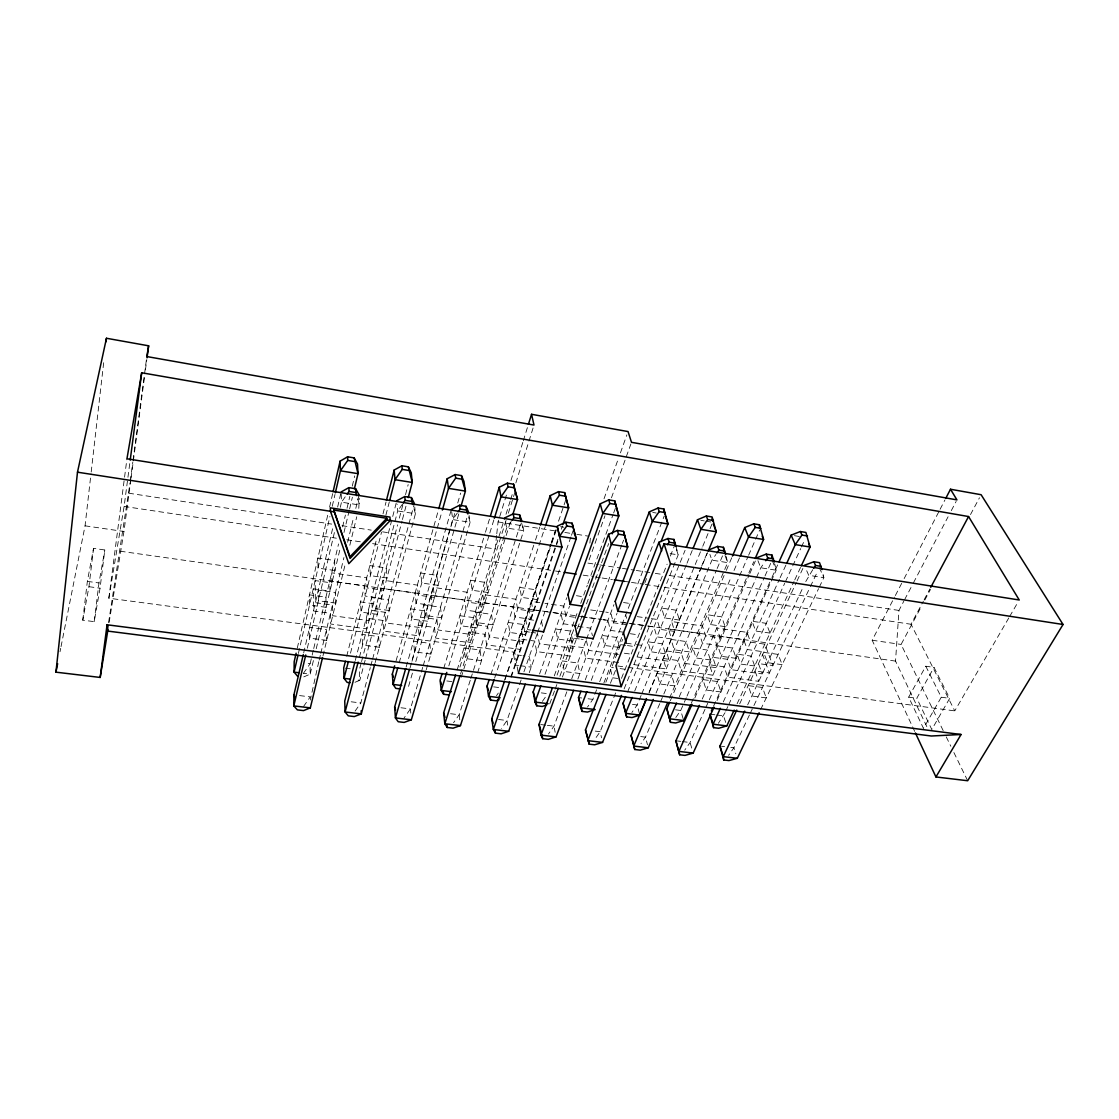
<?xml version="1.0" encoding="UTF-8"?>
<svg xmlns="http://www.w3.org/2000/svg" width="1119" height="1119" viewBox="0 0 1119 1119"><rect width="100%" height="100%" fill="white"/><g stroke="black" fill="none" stroke-linecap="round" stroke-linejoin="round"><path stroke-width="0.75" stroke-dasharray="5 3.75" d="M926.826 726.637L895.536 661.105L898.963 610.442L903.788 601.239M589.881 543.149L590.538 536.491M496.598 535.455L495.13 548.981L381.579 531.693M496.78 533.763L498.067 521.93L506.823 493.787M61.027 646.642L85.058 525.832L91.003 473.729M91.198 471.994L104.081 359.101M82.764 620.178L87.352 581.376L93.534 548.366L104.822 549.975L100.053 588.188L94.178 621.646L82.764 620.178L88.96 586.706L93.534 548.366M94.178 621.646L98.976 582.957L104.822 549.975M518.027 671.736L514.698 652.265L108.837 598.203L126.951 458.79M108.837 598.203L124.111 506.417L127.72 479.002M127.944 477.281L129.972 461.867M108.585 622.528L130.056 482.821M130.28 481.086L132.811 462.063M133.035 460.343L144.295 375.592M144.533 373.858L146.365 360.024M109.116 622.486L123.943 531.483L130.797 479.911M131.035 478.191L144.533 376.753M145.442 369.871L146.813 359.563M60.006 651.748L60.692 648.349M297.29 648.111L328.021 513.859M329.587 507.061L332.693 493.465M298.395 653.44L329.923 516.418M332.259 506.278L334.987 494.458M303.669 652.95L332.944 527.175M337.63 507.047L341.141 491.94L341.491 502.179L340.302 507.271M307.319 648.195L334.735 531.035M313.334 650.209L310.131 663.721L310.173 674.142L303.571 676.981L303.571 673.065L310.131 663.721L306.942 663.315M313.726 648.53L338.553 543.932M342.582 526.937L345.407 515.034M347.03 508.236L349.855 496.332M352.275 486.136L354.695 475.925M313.404 660.588L310.173 674.142L303.739 673.344M316.229 648.74L340.358 547.639M343.967 532.518L349.184 510.656M349.59 508.977L352.387 497.214M318.761 661.777L310.285 700.018M319.153 660.112L320.37 655.091M320.775 653.412L343.925 557.542M347.617 542.281L353.758 516.838M355.8 508.348L359.087 494.78M322.957 655.888L345.337 563.724M349.827 545.275L356.751 516.754M358.793 508.362L359.255 498.193M346.694 656.238L376.571 539.106M383.006 513.845L386.027 502.053M350.499 653.16L381.551 532.112M385.887 515.202L389.37 501.676M355.296 660.434L396.811 500.752M359.451 657.119L397.693 510.963L397.105 504.165M361.115 663.259L359.367 669.931L359.814 680.31L353.017 683.094M361.563 661.595L397.581 524.839M399.343 518.125L402.882 504.711M405.526 494.654L408.169 484.583M365.144 660.238L359.814 680.31L355.087 679.723M365.577 658.573L401.987 521.216M402.434 519.524L406.449 504.375M355.101 711.097L360.822 702.956L370.319 667.581M370.767 665.903L372.123 660.853M372.585 659.161L414.394 503.536M375.173 662.574L415.429 513.747L414.743 506.949M396.056 660.867L438.34 510.32M399.161 662.882L441.907 511.719M406.155 666.952L451.363 509.397L452.733 519.58L410.911 664.336M410.1 667.805L411.526 662.854M412.002 661.217L454.873 512.936M457.741 503.004L460.622 493.073M408.575 686.367L412.421 673.148M415.792 661.595L459.126 512.698M422.716 667.344L410.435 708.914L403.833 718.328M423.206 665.679L468.581 512.124M426.227 669.763L470.12 522.307L469.099 515.523M443.697 668.449L484.919 533.917M485.436 532.252L489.521 518.922M448.817 665.861L489.283 534.742M489.786 533.092L494.36 518.279M510.935 480.541L522.783 442.453M523.3 440.788L527.93 425.891M457.098 670.029L504.809 517.859M506.012 514.278L510.166 501.06M510.684 499.41L513.271 491.143M515.859 482.89L533.483 426.717M459.937 667.078L506.25 519.831M508.334 513.187L513.034 498.263M513.551 496.598L515.118 491.619M460.51 674.142L506.669 528.028L511.229 521.524M461.21 677.331L510.684 521.216M470.26 680.282L459.154 714.761L453.545 722.762M470.777 678.632L515.831 538.729M516.363 537.064L521.692 520.531M477.547 672.897L523.706 530.7L522.363 523.916M490.877 674.519L534.938 541.666M535.483 540.029L539.848 526.867M494.612 678.142L545.233 526.671M504.697 679.709L550.744 544.128M551.303 542.491L555.206 531.021M558.535 521.202L563.542 506.459M564.102 504.823L566.326 498.277M505.061 679.597L551.08 544.184M551.639 542.547L556.647 527.804M514.698 652.265L551.149 545.037M551.723 543.386L556.758 528.546M510.823 676.771L555.709 545.666M556.283 544.016L557.961 539.078M561.346 529.217L562.465 525.93M511.243 677.233L557.835 541.232M521.118 679.96L506.991 720.51L501.452 728.441M523.93 671.848L537.078 634.123M537.638 632.529L570.914 536.938M571.487 535.302L573.18 530.406M529.231 672.743L543.051 633.41M539.568 673.96L566.746 597.728M604.022 498.78L618.08 459.433M620.43 452.873L626.878 434.843M544.995 674.337L569.473 606.274M589.084 559.836L604.987 515.761M611.464 497.801L630.906 443.935M554.269 675.876L577.768 611.408M580.719 603.337L583.111 596.763L576.383 595.672M583.712 595.126L587.307 585.265M587.895 583.628L613.044 514.642M613.646 512.992L615.45 508.068M557.066 675.107L573.669 629.689M549.723 703.907L554.506 690.899M555.108 689.276L556.898 684.408M559.878 676.282L575.124 634.823M577.432 628.542L608.652 543.568M562.409 677.051L576.607 638.543M566.829 691.808L553.989 726.147L548.492 734.008M571.725 678.729L585.908 640.823M586.496 639.243L621.744 545.037M622.346 543.414L623.577 540.141M577.866 679.051L592.524 640.222M585.251 679.89L613.967 604.582M591.238 680.352L617.087 613.1M596.595 689.78L592.846 699.389L587.545 706.984M599.7 681.765L664.196 516.055M603.882 682.898L622.276 635.914M605.855 682.254L622.682 639.369M644.712 583.237L646.6 578.425M610.428 683.275L615.702 669.931M615.646 692.927L600.148 731.686L595.616 738.19M621.465 678.38L667.106 564.172M670.337 556.087L674.855 544.799M624.122 688.912L678.184 554.87L676.058 546.548M627.577 692.074L685.08 550.324M634.711 691.024L686.367 564.801M687.024 563.193L692.297 550.282M641.089 695.472L637.159 704.97L631.899 712.509M641.746 693.892L702.103 547.89M702.76 546.296L709.39 530.28M710.047 528.686L712.691 522.279M649.118 692.143L700.998 567.697M701.669 566.102L708.341 550.1M649.048 692.885L707.516 552.688M656.042 693.039L711.936 560.157L715.936 554.437M659.748 703.613L645.509 737.141L641.005 743.576M660.434 702.019L716.496 570.103M717.167 568.508L723.937 552.562M669.554 698.158L727.672 562.619L726.049 556.031M670.309 700.704L725.63 571.977M726.315 570.396L731.77 557.696M679.261 696.773L731.253 576.858M734.022 570.494L739.547 557.738M686.311 697.697L680.716 710.467L675.498 717.936M687.01 696.088L747.912 556.856M748.611 555.276L759.675 529.986M691.276 703.291L748.177 574.383M748.877 572.802L753.772 561.696M694.801 698.046L749.115 575.152M749.814 573.571L756.794 557.766M702.256 698.997L755.843 578.901M756.542 577.306L760.794 567.795L764.739 562.144M704.984 709.362L690.087 742.498L684.73 750.15M705.697 707.795L764.319 577.502M765.018 575.935L772.096 560.199L776.222 570.214L716.873 700.886M713.516 706.229L771.215 579.041M771.928 577.474L778.334 563.361M723.266 701.949L779.439 579.236M780.153 577.656L785.916 565.067M725.014 712.719L718.384 723.28M725.741 711.138L727.923 706.397M728.651 704.816L784.699 583.307M785.426 581.726L800.7 548.59M801.428 547.009L805.079 539.12M737.113 703.739L794.014 581.488M794.742 579.922L800.575 567.389M739.673 703.837L796.322 582.453M797.05 580.901L804.337 565.305M747.66 704.858L802.813 587.825M805.75 581.558L813.597 568.298M749.422 715.013L733.882 747.758L728.581 755.339M750.164 713.46L809.61 588.202M810.366 586.622L817.849 570.844M760.626 709.6L818.576 588.664M819.332 587.097L823.85 577.67L822.353 571.222M914.685 731.378L872.177 640.236L894.543 597.084M895.354 595.546L903.341 580.146M904.138 578.607L939.303 510.81M940.1 509.271L944.898 500.025M904.6 599.7L912.656 584.342M913.454 582.803L948.087 516.768M951.304 510.628L956.144 501.424M1008.779 617.968L954.773 710.887L911.034 624.262L923.357 601.183M924.182 599.644L929.931 588.874M943.177 730.609L901.089 644.432L921.51 606.246M924.77 600.134L930.49 589.433M970.495 514.572L979.475 497.773M925.777 666.211L941.275 697.207L923.483 728.413L908.67 697.165L925.777 666.211L934.015 667.372L949.681 698.354L931.791 729.49L916.797 698.256L934.015 667.372M1009.66 616.471L1018.36 601.49M496.5 695.64L498.305 693.067M542.407 701.361L546.883 694.969M345.253 496.808L341.491 502.179L359.605 505.005L356.765 495.647M402.35 504.333L397.693 510.963L415.429 513.747L413.163 506.04M303.543 706.481L310.271 696.885L297.178 695.305M457.349 513.02L452.733 519.58L470.12 522.307L467.504 513.159M351.17 701.795L360.822 702.956M400.966 707.767L410.435 708.914L410.813 713.572M450.551 713.726L459.154 714.761L459.895 720.958M498.542 719.489L506.991 720.51L507.718 725.126M540.701 724.553L545.68 725.154M547.345 725.35L553.989 726.147L555.164 732.288M595.252 731.099L600.148 731.686L601.532 737.799M640.697 736.568L645.509 737.141L647.481 744.736M675.904 740.792L680.632 741.351M682.198 741.547L690.087 742.498L692.297 750.052M721.503 746.261L724.594 746.639M730.791 747.38L733.882 747.758L735.84 753.772M345.267 668.155L351.534 668.938M446.831 680.967L451.88 681.597M493.661 686.87L498.612 687.5M541.288 692.885L547.778 693.696M578.509 697.571L581.698 697.976M588.076 698.774L592.846 699.389L593.616 702.774M632.459 704.383L637.159 704.97L639.788 715.097M675.526 709.81L680.716 710.467L683.247 719.111M709.922 714.146L715.041 714.789M716.733 715.013L723.545 715.866L726.804 725.909M518.573 665.497L515.411 665.078L513.607 654.461L521.44 655.496M520.139 665.693L531.203 667.148L529.273 656.545L523.007 655.706M617.66 678.45L612.597 677.792L610.009 667.26L613.366 667.707M620.066 668.589L625.101 669.26M618.611 662.56L585.741 658.168L583.349 647.649L567.865 645.551L570.144 656.084L536.658 651.594L534.672 641.047L528.35 640.18M633.927 664.616L666.183 668.938L663.147 658.49L678.072 660.518L681.219 670.952L712.887 675.191L709.488 664.784L724.147 666.784L727.658 677.163L758.752 681.331L755.003 670.966L769.396 672.925L761.438 651.496L747.268 649.524L743.715 639.676L713.558 635.41L716.887 645.271L702.466 643.257L699.249 633.382L668.561 629.032L671.554 638.935L656.867 636.879L653.986 626.962L622.751 622.528L623.633 625.843M617.688 665.987L626.332 667.148M628.067 667.372L954.773 710.887M526.783 639.97L518.894 638.893L520.755 649.468L486.639 644.894L485.059 634.305L468.987 632.123L470.428 642.726L435.655 638.068L434.508 627.437L418.128 625.213L419.135 635.858L383.691 631.116L382.992 620.43L366.291 618.164L366.836 628.864L330.692 624.024L330.455 613.296L313.432 610.988L313.264 588.804L329.979 591.14L329.755 580.999L364.626 585.95L365.144 596.063L381.537 598.357L380.88 588.244L415.093 593.098L416.044 603.183L432.13 605.435L431.053 595.364L464.637 600.12L466.008 610.177L481.785 612.387L480.289 602.344L513.271 607.016L515.034 617.031L530.532 619.199L528.644 609.198L540.575 610.89M624.388 653.23L631.144 654.153M87.352 581.376L98.976 582.957M941.275 697.207L949.681 698.354M618.345 654.419L588.678 650.405L586.244 639.914L581.069 639.201M637.019 656.951L669.372 661.329L666.309 650.908L681.275 652.964L684.464 663.371L716.23 667.679L712.803 657.301L727.504 659.315L731.043 669.68L762.249 673.904L758.458 663.581L772.893 665.553L764.836 644.18L750.625 642.166L747.03 632.347L716.789 628.011L720.16 637.858L705.697 635.816L702.438 625.955L671.652 621.549L674.673 631.424L659.944 629.34L657.035 619.45L650.447 618.513M88.96 586.706L100.053 588.188M908.67 697.165L916.797 698.256M530.77 630.039L527.567 629.591L525.622 619.101L533.581 620.206M626.248 643.201L634.837 644.376M636.557 644.614L641.705 645.327L640.879 642.348M529.483 632.109L521.566 631.018L523.468 641.565L489.227 636.935L487.618 626.36L471.491 624.136L472.959 634.725L438.061 629.997L436.886 619.394L420.45 617.128L421.485 627.745L385.901 622.933L385.174 612.289L368.417 609.981L368.99 620.639L332.707 615.73L332.455 605.043L315.362 602.693L315.166 580.579L331.937 582.943L331.7 572.83L366.682 577.852L367.228 587.937L383.677 590.272L382.992 580.188L417.331 585.111L418.31 595.168L434.452 597.448L433.347 587.405L467.057 592.231L468.441 602.26L484.289 604.498L482.765 594.483L515.859 599.224L517.649 609.212L533.203 611.422L531.287 601.435L543.247 603.155M531.063 632.333L535.819 632.976M579.348 638.963L570.718 637.774L573.012 648.279L539.428 643.733L537.4 633.2M625.731 645.341L618.947 644.404L619.716 647.397M627.423 645.565L634.207 646.502M578.145 626.43L590.636 628.179L592.413 635.648M630.319 633.732L638.823 634.921M574.439 617.254L565.948 616.051L563.766 606.092L544.967 603.393M626.71 624.64L613.38 622.751L610.82 612.834L605.785 612.107M576.705 625.661L563.179 623.773L561.025 613.785L542.281 611.128M623.731 632.235L610.442 630.375L607.925 620.43L602.903 619.716M120.223 551.205L540.771 610.82M542.491 611.058L551.149 612.289M552.884 612.541L580.565 616.457M582.3 616.709L601.337 619.408L587.839 617.59M603.071 619.646L646.334 625.787M648.069 626.025L895.536 661.105M581.153 616.639L586.174 617.352M590.678 609.939L604.106 611.869M637.243 616.625L648.796 618.275M623.521 602.54L630.165 603.505M85.058 525.832L123.943 531.483M872.177 640.236L901.089 644.432M124.111 506.417L336.371 538.197M346.722 539.75L360.528 541.82M372.613 543.624L553.807 570.76M555.542 571.026L562.437 572.061M583.153 575.166L593.504 576.705M595.224 576.97L600.399 577.74M602.134 578.005L612.485 579.558M624.57 581.362L629.745 582.132M631.466 582.398L643.551 584.202M645.271 584.468L662.532 587.055M664.252 587.307L911.034 624.262M128.671 493.199L331.686 524.098M342.008 525.678L371.256 530.126M587.909 563.095L598.273 564.675M599.994 564.941L620.737 568.102M622.458 568.368L634.557 570.2M636.291 570.466L653.566 573.096M655.3 573.362L662.21 574.411M669.12 575.46L898.963 610.442M670.155 553.611L678.184 554.87L675.806 547.667M560.521 526.685L563.822 527.203M498.067 521.93L554.576 530.826M564.843 532.448L575.124 534.071M576.831 534.336L588.818 536.225M652.755 512.446L656.21 513.02M700.858 520.335L704.243 520.894M705.935 521.174L710.999 522M794.392 535.679L800.91 536.742M946.24 736.875L950.842 746.275M953.892 752.541L967.669 780.74M819.36 567.683L823.85 577.67L808.701 575.306L806.212 569.585M757.927 560.633L760.794 567.795L776.222 570.214L774.67 563.696M725.014 555.444L727.672 562.619L711.936 560.157L709.88 554.409M521.608 523.16L523.706 530.7L506.669 528.028L505.131 519.552M625.703 614.96L626.598 618.275M615.954 652.083L616.709 655.077M541.526 621.325L543.316 630.305M326.72 640.404L309.669 638.166L309.627 627.381L326.524 629.619L326.72 640.404M379.313 647.286L362.598 645.09L362.08 634.347L378.656 636.543L379.313 647.286M430.913 654.028L414.506 651.887L413.54 641.173L429.808 643.341L430.913 654.028M481.534 660.644L465.434 658.545L464.049 647.887L480.009 649.999L481.534 660.644M579.95 673.526L564.452 671.498L562.256 660.923L577.628 662.966L579.95 673.526M674.799 685.919L659.846 683.975L656.895 673.484L671.722 675.456L674.799 685.919M720.93 691.962L706.257 690.045L702.942 679.597L717.517 681.527L720.93 691.962M766.249 697.892L751.828 696.004L748.177 685.597L762.487 687.5L766.249 697.892M335.77 603.155L318.425 600.763L318.3 590.119L335.476 592.51L335.77 603.155M389.258 610.526L372.249 608.19L371.648 597.574L388.489 599.924L389.258 610.526M441.697 617.758L425.024 615.464L423.961 604.889L440.494 607.197L441.697 617.758M493.143 624.85L476.792 622.598L475.281 612.051L491.493 614.331L493.143 624.85M689.388 651.901L674.225 649.817L671.092 639.425L686.143 641.537L689.388 651.901M736.19 658.35L721.307 656.307L717.811 645.957L732.581 648.027L736.19 658.35M782.153 664.686L767.536 662.672L763.69 652.377L778.195 654.405L782.153 664.686M326.119 607.337L309.529 605.071L309.487 594.86L325.923 597.14L326.119 607.337M377.299 614.345L361.031 612.121L360.542 601.938L376.683 604.176L377.299 614.345M427.542 621.227L411.568 619.031L410.659 608.89L426.493 611.086L427.542 621.227M476.848 627.969L461.168 625.829L459.853 615.716L475.407 617.87L476.848 627.969M525.273 634.599L509.872 632.487L508.166 622.416L523.44 624.528L525.273 634.599M572.816 641.103L557.696 639.033L555.597 628.99L570.606 631.074L572.816 641.103M619.506 647.481L604.652 645.453L602.19 635.452L616.933 637.494L619.506 647.481M665.357 653.762L650.782 651.762L647.971 641.802L662.448 643.817L665.357 653.762M710.425 659.93L696.088 657.972L692.941 648.041L707.166 650.013L710.425 659.93M754.696 665.987L740.61 664.057L737.127 654.167L751.115 656.112L754.696 665.987M334.903 570.522L318.034 568.102L317.922 558.031L334.637 560.465L334.903 570.522M386.936 578.005L370.389 575.628L369.816 565.585L386.209 567.976L386.936 578.005M437.977 585.349L421.751 583.013L420.744 572.998L436.83 575.348L437.977 585.349M488.08 592.552L472.148 590.259L470.707 580.285L486.513 582.579L488.08 592.552M537.246 599.63L521.608 597.378L519.762 587.419L535.274 589.685L537.246 599.63M679.415 620.066L664.616 617.94L661.651 608.093L676.338 610.233L679.415 620.066M725.112 626.64L710.579 624.542L707.264 614.737L721.685 616.835L725.112 626.64M769.998 633.088L755.717 631.046L752.066 621.255L766.235 623.325L769.998 633.088"/><path stroke-width="1.5" d="M303.277 654.629L293.905 694.913L293.807 705.921L297.388 709.88L303.543 710.607L310.327 707.865L322.552 657.566M107.997 629.368L100.178 677.443L55.95 672.169L77.491 472.19L106.459 338.26L148.645 345.813L147.037 357.842M106.067 341.743L106.459 338.26M100.178 677.443L107.06 624.78L961.067 734.498L935.946 776.964L967.669 780.74L1063.05 624.486L981.111 494.724L950.493 489.241L945.695 498.487M130.196 460.147L141.693 372.767L968.564 516.544L1019.241 599.994L664.057 543.778L615.968 665.763L621.199 686.66L518.293 673.344L561.948 547.051L557.332 526.895L126.951 458.79L141.693 372.767M961.067 734.498L931.288 736.008L107.2 631.018L108.025 625.927M148.645 345.813L146.827 356.555L534.001 425.052L531.539 414.296L628.053 431.57L631.494 442.313L956.941 499.885L950.493 489.241M55.95 672.169L57.642 663.665M296.129 653.216L294.185 661.707L294.087 672.141L297.57 676.24M333.084 491.759L340.092 461.168L347.575 456.804L354.163 457.895L357.52 464.035L358.01 473.673L354.401 488.807M298.004 655.133L294.087 672.141L298.913 672.743M335.364 492.78L340.414 470.819L340.092 461.168M305.739 654.979L293.807 705.921L310.327 707.865M345.407 661.259L343.701 667.959L344.037 678.352L347.142 682.366L350.079 682.73M386.447 500.361L394.182 470.036L401.903 465.77L408.351 466.833L411.274 472.847L412.254 482.471L408.225 497.633M348.345 661.553L344.037 678.352L350.345 679.135M389.804 499.983L395.007 479.673L394.182 470.036M354.863 662.126L344.75 701.026L345.086 711.978L348.275 715.852L354.317 716.566L361.297 713.894L374.725 664.224M358.136 662.112L345.086 711.978L361.297 713.894L361.157 710.761M400.14 688.912L395.804 688.381L393.077 684.436L392.349 674.086L394.671 665.819M438.816 508.655L447.208 478.736L455.153 474.568L461.476 475.603L463.965 481.492L465.42 491.101L461.056 506.054M397.763 667.861L393.077 684.436L401.679 685.513M442.383 510.054L448.509 488.36L455.671 478.149L455.153 474.568M425.724 671.428L411.33 719.797L404.155 722.412L398.21 721.727L395.427 717.922L394.657 707.012L405.679 668.616M409.456 669.358L395.427 717.922L411.33 719.797M442.159 673.456L440.117 680.114L441.236 690.423L443.628 694.284L449.306 694.983M490.542 515.593L499.214 487.269L507.369 483.184L513.565 484.205L517.538 499.564L512.796 514.544M446.789 672.407L441.236 690.423L451.391 691.682M494.36 518.279L500.976 496.864L508.054 486.765L507.369 483.184M528.448 424.241L531.539 414.296M475.953 677.834L460.455 725.602L453.083 728.161L447.25 727.476L444.83 723.755L443.656 712.901L455.545 674.981M459.979 675.806L444.83 723.755L460.455 725.602M499.102 699.739L496.179 700.774L490.598 700.088L488.541 696.298L487.059 686.045L489.241 679.457M540.393 525.231L550.212 495.633L558.563 491.633L564.647 492.626L568.662 507.844L563.025 524.293M494.066 679.793L488.541 696.298L500.179 697.752M545.792 525.021L552.408 505.215L559.416 495.213L558.563 491.633M525.245 684.129L508.683 731.294L501.13 733.812L495.409 733.141L493.339 729.476L491.773 718.678L504.501 681.233M509.565 682.128L493.339 729.476L508.683 731.294M543.442 632.263L576.215 538.91L572.089 523.202L565.836 522.209L557.206 526.154L559.528 536.295L576.215 538.91L572.089 523.202M546.729 704.928L542.225 706.467L536.742 705.795L535.022 702.075L533.19 691.85L535.497 685.346M567.823 594.735L600.232 503.83L608.792 499.913L614.751 500.892L618.793 515.985L612.233 533.833M540.897 685.765L535.022 702.075L548.1 703.697M570.047 604.638L602.847 513.397L609.799 503.48L608.792 499.913M573.627 690.297L556.045 736.889L548.324 739.351L542.701 738.694L540.981 735.113L539.036 724.357L552.254 688.241M574.858 626.458L608.568 534.295L617.408 530.434L623.535 531.413L627.703 546.967L592.944 639.089M558.241 688.339L540.981 735.113L556.045 736.889M577.208 636.921L611.338 544.407L618.471 534.211L617.408 530.434M586.902 691.64L580.705 707.754L595.154 709.544L587.489 712.062L582.104 711.404L580.705 707.754L578.509 697.571L580.957 691.15M615.17 601.435L649.314 511.887L658.042 508.04L663.889 509.005L667.973 523.958L661.063 541.582M617.702 611.492L652.335 521.426L659.203 511.607L658.042 508.04M621.507 695.403L602.568 742.387L594.679 744.792L589.154 744.149L585.475 729.924L600.078 692.633M622.765 634.683L658.937 542.267L667.973 538.491L673.974 539.456L676.058 546.548M606.022 694.437L587.769 740.638L602.568 742.387M621.199 686.66L670.491 563.822L664.057 543.778M646.404 699.221L639.788 715.097L631.983 717.559L626.682 716.901L623.059 703.194L625.647 696.843M686.381 547.107L697.473 519.775L706.383 516.013L712.118 516.964L716.23 531.791L708.187 551.08M626.682 716.901L625.591 713.335L632.109 697.403M692.969 548.66L700.886 529.301L707.684 519.58L706.383 516.013M667.483 702.956L648.265 747.772L640.222 750.15L634.795 749.506L631.088 735.407L646.446 698.55M634.795 749.506L633.732 746.065L653.342 699.459M669.442 718.538L666.868 708.719L669.624 702.312M732.455 556.101L744.736 527.539L753.814 523.846L759.451 524.769L763.578 539.47L755.171 558.521M690.591 704.858L683.667 720.538L675.708 722.972L670.505 722.328L669.708 718.804L676.533 703.068M740.232 556.157L748.527 537.036L755.255 527.399L753.814 523.846M678.534 750.793L675.904 740.792L692.004 704.369M714.006 707.222L693.179 753.087L684.982 755.395L679.653 754.779L678.897 751.395L699.431 705.348M711.362 710.985L712.803 707.809M779.048 561.794L791.133 535.148L800.365 531.525L805.89 532.434L810.058 547.009L801.302 565.822M720.356 708.313L713.083 724.203L713.586 727.644L718.706 728.273L726.804 725.909L734.176 710.075M786.643 563.5L795.273 544.617L801.945 535.064L800.365 531.525M759.13 712.747L737.309 758.29L728.959 760.57L723.727 759.955L719.951 746.079L736.75 710.089M744.708 711.138L723.266 756.64L723.727 759.955M930.756 587.335L968.564 516.544M512.138 520.223L513.957 517.621L513.243 513.831L504.809 517.859M559.528 536.295L566.746 526L565.836 522.209M667.428 544.785L669.204 542.267L667.973 538.491M716.929 553.01L718.93 550.156L717.545 546.394L708.341 550.1M765.732 560.731L767.718 557.891L766.179 554.143L756.794 557.766M813.597 568.298L815.555 565.487L813.891 561.752L804.337 565.305M347.575 456.804L347.729 460.413L340.414 470.819L358.01 473.673L354.163 457.895M347.142 494.136L349.03 491.451L348.862 487.632L355.632 488.709L359.087 494.78M401.903 465.77L402.239 469.379L395.007 479.673L412.254 482.471L408.351 466.833M403.274 503.004L405.134 500.361L404.784 496.542L411.414 497.605L414.394 503.536M458.258 511.705L460.105 509.075L459.559 505.27L466.063 506.306L468.581 512.124M386.782 518.279L350.009 556.716L333.77 510.068L386.782 518.279L386.908 519.999L350.079 558.465L333.77 510.068M341.141 491.94L348.862 487.632M396.811 500.752L404.784 496.542M451.363 509.397L459.559 505.27M633.732 746.065L648.265 747.772M678.897 751.395L693.179 753.087M737.309 758.29L723.266 756.64L719.951 746.079M625.591 713.335L639.788 715.097M669.708 718.804L683.667 720.538M726.804 725.909L713.083 724.203L709.922 714.146M532.378 630.263L543.61 631.801M593.112 638.627L577.376 636.459L575.026 625.997M582.09 606.078L570.158 604.358L567.92 594.441M631.214 613.142L617.814 611.212L615.212 601.323M564.158 572.313L576.243 574.131M614.205 579.81L624.57 581.362M77.491 472.19L333.812 511.803M386.908 519.999L561.948 547.051M670.491 563.822L1063.05 624.486M513.243 513.831L519.608 514.838L521.692 520.531M717.545 546.394L723.433 547.331L725.644 554.381M766.179 554.143L771.956 555.066L774.278 562.074M813.891 561.752L819.556 562.661L821.989 569.613M349.03 491.451L355.814 492.528L356.765 495.647M405.134 500.361L411.792 501.41L412.701 504.501M460.105 509.075L466.623 510.11L467.504 513.159M513.957 517.621L520.349 518.643L521.188 521.65M566.746 526L573.012 526.993M618.471 534.211L624.612 535.19M669.204 542.267L675.219 543.219M718.93 550.156L724.832 551.094M767.718 557.891L773.495 558.815M815.555 565.487L821.234 566.396M347.729 460.413L354.331 461.504M402.239 469.379L408.715 470.442M455.671 478.149L462.021 479.198L465.42 491.101L448.509 488.36L447.208 478.736M508.054 486.765L514.278 487.786L517.538 499.564L500.976 496.864L499.214 487.269M559.416 495.213L565.515 496.207L568.662 507.844L552.408 505.215L550.212 495.633M609.799 503.48L615.772 504.473M659.203 511.607L665.078 512.572M707.684 519.58L713.446 520.517M755.255 527.399L760.906 528.322M801.945 535.064L807.498 535.987M915.412 732.959L935.946 776.964M808.645 543.862L810.058 547.009L795.273 544.617L791.133 535.148M762.277 536.309L763.578 539.47L748.527 537.036L744.736 527.539M713.279 523.86L716.23 531.791L700.886 529.301L697.473 519.775M665.343 516.013L667.973 523.958L652.335 521.426L649.314 511.887M293.905 694.913L294.912 698.004M658.937 542.267L661.679 550.912M713.586 727.644L710.341 715.768M392.349 674.086L393.259 677.065M394.657 707.012L395.594 710.047M440.564 681.583L441.446 684.534M443.656 712.901L445.012 717.405M491.773 718.678L493.087 723.14M487.059 686.045L488.332 690.409M539.036 724.357L541.134 731.714M533.19 691.85L535.637 700.508M666.868 708.719L670.505 722.328M675.904 740.792L679.653 754.779M578.509 697.571L581.279 707.572M585.475 729.924L587.895 738.68M600.232 503.83L602.847 513.397L618.793 515.985L614.751 500.892M608.568 534.295L611.338 544.407L627.703 546.967L623.535 531.413M623.059 703.194L625.731 713.097M631.088 735.407L633.802 745.506M623.507 632.781L626.248 643.201M564.647 492.626L565.515 496.207M581.558 708.845L582.104 711.404M588.3 740.135L589.154 744.149M513.565 484.205L514.278 487.786M519.608 514.838L520.349 518.643M536.057 701.949L536.742 705.795M541.974 734.651L542.701 738.694M663.889 509.005L664.826 514.432M673.974 539.456L674.855 544.799M461.476 475.603L462.021 479.198M466.063 506.306L466.623 510.11M490.22 697.515L490.598 700.088M495.018 730.427L495.409 733.141M443.334 691.71L443.628 694.284M446.957 724.762L447.25 727.476M712.257 518.293L712.551 520.95M411.414 497.605L411.792 501.41M723.433 547.331L723.811 551.261M355.632 488.709L355.814 492.528M759.451 524.769L759.605 528.252M771.956 555.066L772.054 558.493M107.06 624.78L107.2 631.018M390.223 520.517L348.806 563.696L330.441 511.285L330.357 507.83L389.944 517.076L390.223 520.517"/></g></svg>
